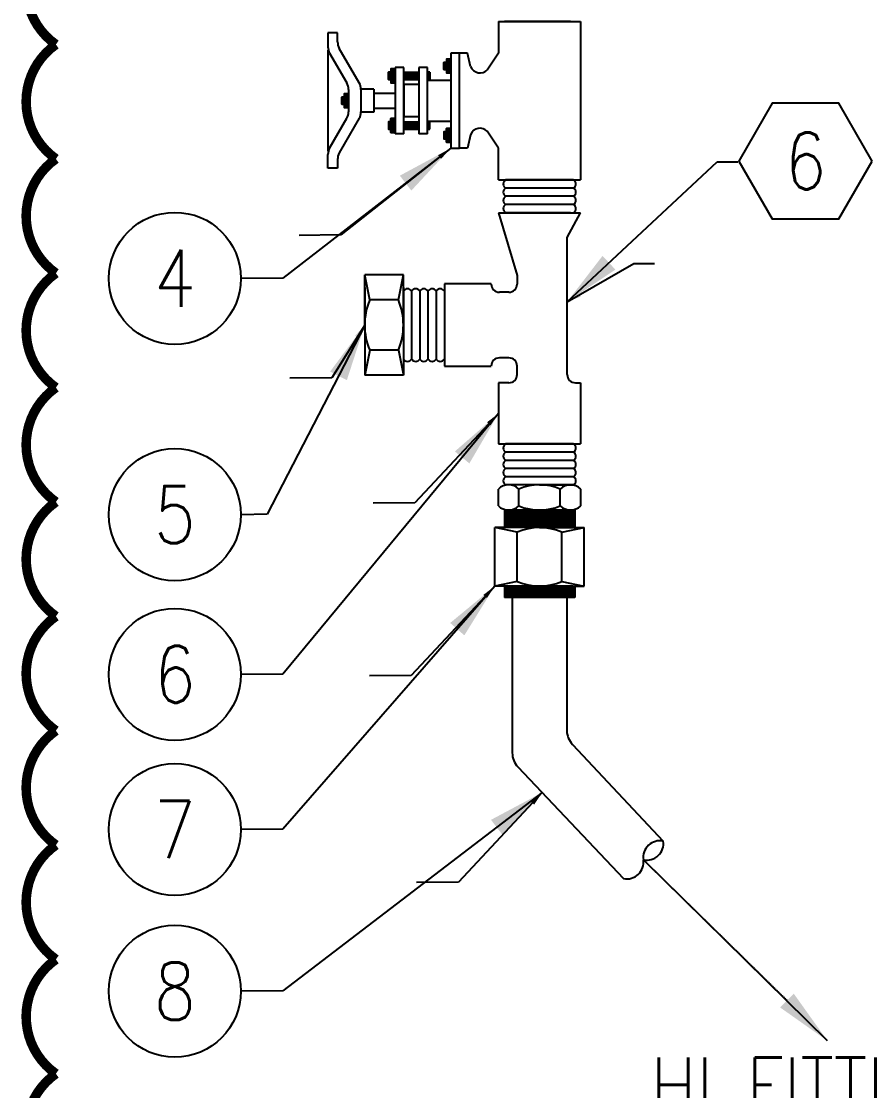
# Model space of a CAD drawing. Header units: inches. Extents: x 10198 to 13598, y 8611 to 9216.
# Drawn here: x 12424.3 to 12513.8, y 8807.9 to 8920.1 of the extents above; entities that cross this region are included whole.
import ezdxf
from ezdxf.enums import TextEntityAlignment as Align

# ---------------------------------------------------------------- set-up
doc = ezdxf.new("R2010")
doc.units = ezdxf.units.IN
doc.header["$LTSCALE"] = 0.1
doc.header["$MEASUREMENT"] = 0
doc.linetypes.add('CENTER2', pattern=[1.125, 0.75, -0.125, 0.125, -0.125])
doc.layers.get('0').update_dxf_attribs({"lineweight": 18})
doc.layers.add('AMMENDMENT NO. 1', color=200, linetype='Continuous', lineweight=18)
for name, color, linetype in [('DT-LTSO', 52, 'Continuous'), ('E-POWR-IDEN', 71, 'Continuous'), ('E-POWR-IDEN @ 12', 71, 'Continuous'), ('E-POWR-IDEN @ 48', 71, 'Continuous')]:
    doc.layers.add(name, color=color, linetype=linetype)
doc.styles.add('Note', font='romans.shx', dxfattribs={"width": 0.75})
doc.styles.add('RomanS', font='romans.shx', dxfattribs={"width": 0.85})
doc.dimstyles.new('FH_Arrow_Leader', dxfattribs={"dimscale": 96, "dimtxt": 0.09375, "dimasz": 0.125, "dimexe": 0.0625, "dimexo": 0.0625, "dimgap": 0.09, "dimtad": 0, "dimtih": 1, "dimtoh": 1, "dimdec": 4, "dimzin": 0, "dimdsep": 46, "dimlunit": 4, "dimtxsty": 'RomanS', "dimcen": 0.09, "dimadec": 0, "dimazin": 0, "dimtfac": 1, "dimtdec": 4, "dimtofl": 0, "dimtmove": 0, "dimatfit": 3, "dimfxl": 1, "dimtolj": 1, "dimtzin": 0, "dimarcsym": 0})
pattern_1 = [(45, (26570.41651, 9438.08902), (-0.0942861661, 0.0942861661), [])]
pattern_2 = [(45, (23894.23531, 9338.27597), (-0.0764055715, 0.0764055715), [])]
pattern_3 = [(45, (23899.13114, 9340.88683), (-0.0764055715, 0.0764055715), [])]
pattern_4 = [(315, (23899.13114, 8482.6428), (-0.0764055715, -0.0764055715), [])]
pattern_5 = [(45, (23904.96726, 9341.90999), (-0.0764055715, 0.0764055715), [])]
pattern_6 = [(315, (23904.96726, 8481.61964), (-0.0764055715, -0.0764055715), [])]

# ---------------------------------------------------------------- blocks, each defined once
blk = doc.blocks.new('Anno_Circle')
at = {"color": 0, "linetype": 'ByBlock', "lineweight": -2}
blk.add_circle((0, 0), 1.155, dxfattribs=at)
at = {"color": 0, "linetype": 'ByBlock', "lineweight": -2, "style": 'Note', "width": 0.85}
blk.add_attdef('ID', text='', height=1, dxfattribs=at).set_placement((0, 0), align=Align.MIDDLE)
blk = doc.blocks.new('Anno_Hexagon')
at = {"color": 0, "linetype": 'ByBlock', "lineweight": -2}
blk.add_lwpolyline([(1.167, 0), (0.583, 1.01), (-0.583, 1.01), (-1.167, 0), (-0.583, -1.01), (0.583, -1.01)], close=True, dxfattribs=at)
at = {"color": 0, "linetype": 'ByBlock', "lineweight": -2, "style": 'Note', "width": 0.85}
blk.add_attdef('ID', text='', height=1, dxfattribs=at).set_placement((0, 0), align=Align.MIDDLE)
blk = doc.blocks.new('*U141')
at = {"layer": 'E-POWR-IDEN @ 12'}
blk.add_leader([(12481.59, 8890.66), (12488.57, 8894.68), (12490.75, 8894.68)], dimstyle='FH_Arrow_Leader', override={"dimscale": 12, "dimgap": 0.09, "dimtad": 0}, dxfattribs=at)
at = {"layer": 'E-POWR-IDEN @ 48'}
blk.add_leader([(12481.59, 8890.66), (12497.32, 8905.36), (12499.5, 8905.36)], dimstyle='FH_Arrow_Leader', override={"dimscale": 48, "dimgap": 0.09, "dimtad": 0}, dxfattribs=at)
blk = doc.blocks.new('*U148')
at = {"layer": 'E-POWR-IDEN @ 12'}
blk.add_leader([(12478.96, 8839.16), (12470.18, 8829.75), (12465.79, 8829.72)], dimstyle='FH_Arrow_Leader', override={"dimscale": 12, "dimgap": 0.09, "dimtad": 0}, dxfattribs=at)
at = {"layer": 'E-POWR-IDEN @ 48'}
blk.add_leader([(12478.96, 8839.16), (12451.74, 8818.35), (12447.35, 8818.32)], dimstyle='FH_Arrow_Leader', override={"dimscale": 48, "dimgap": 0.09, "dimtad": 0}, dxfattribs=at)
blk = doc.blocks.new('*U149')
at = {"layer": 'E-POWR-IDEN @ 12'}
blk.add_leader([(12474, 8860.83), (12465.22, 8851.43), (12460.83, 8851.4)], dimstyle='FH_Arrow_Leader', override={"dimscale": 12, "dimgap": 0.09, "dimtad": 0}, dxfattribs=at)
at = {"layer": 'E-POWR-IDEN @ 48'}
blk.add_leader([(12474, 8860.83), (12451.74, 8835.32), (12447.35, 8835.29)], dimstyle='FH_Arrow_Leader', override={"dimscale": 48, "dimgap": 0.09, "dimtad": 0}, dxfattribs=at)
blk = doc.blocks.new('*U150')
at = {"layer": 'E-POWR-IDEN @ 12'}
blk.add_leader([(12474.39, 8878.95), (12465.61, 8869.55), (12461.22, 8869.52)], dimstyle='FH_Arrow_Leader', override={"dimscale": 12, "dimgap": 0.09, "dimtad": 0}, dxfattribs=at)
at = {"layer": 'E-POWR-IDEN @ 48'}
blk.add_leader([(12474.39, 8878.95), (12451.74, 8851.59), (12447.35, 8851.56)], dimstyle='FH_Arrow_Leader', override={"dimscale": 48, "dimgap": 0.09, "dimtad": 0}, dxfattribs=at)
blk = doc.blocks.new('*U151')
at = {"layer": 'E-POWR-IDEN @ 12'}
blk.add_leader([(12460.34, 8888.22), (12456.88, 8882.68), (12452.49, 8882.64)], dimstyle='FH_Arrow_Leader', override={"dimscale": 12, "dimgap": 0.09, "dimtad": 0}, dxfattribs=at)
at = {"layer": 'E-POWR-IDEN @ 48'}
blk.add_leader([(12460.34, 8888.22), (12450.11, 8868.36), (12447.35, 8868.32)], dimstyle='FH_Arrow_Leader', override={"dimscale": 48, "dimgap": 0.09, "dimtad": 0}, dxfattribs=at)
blk = doc.blocks.new('*U152')
at = {"layer": 'E-POWR-IDEN @ 12'}
blk.add_leader([(12469.38, 8906.78), (12457.84, 8897.67), (12453.45, 8897.63)], dimstyle='FH_Arrow_Leader', override={"dimscale": 12, "dimgap": 0.09, "dimtad": 0}, dxfattribs=at)
at = {"layer": 'E-POWR-IDEN @ 48'}
blk.add_leader([(12469.38, 8906.78), (12451.74, 8893.15), (12447.35, 8893.11)], dimstyle='FH_Arrow_Leader', override={"dimscale": 48, "dimgap": 0.09, "dimtad": 0}, dxfattribs=at)

msp = doc.modelspace()

# ---------------------------------------------------------------- hatches: boundary and pattern name
at = {"layer": 'DT-LTSO'}
h = msp.add_hatch(dxfattribs=at)
h.set_pattern_fill('ANSI31', color=256, scale=0.86443, style=0)
h.set_pattern_definition(pattern_3)
h.paths.add_polyline_path([(12463.5408, 8915.10265), (12463.07371, 8915.10265), (12463.07371, 8913.6487), (12463.5408, 8913.6487)])
h = msp.add_hatch(dxfattribs=at)
h.set_pattern_fill('ANSI31', color=256, scale=0.86443, style=0)
h.set_pattern_definition(pattern_5)
h.paths.add_polyline_path([(12468.90983, 8915.77631), (12468.65822, 8915.77631), (12468.65822, 8915.02136), (12468.90983, 8915.02136)])
h = msp.add_hatch(dxfattribs=at)
h.set_pattern_fill('ANSI31', color=256, scale=0.86443, style=0)
h.set_pattern_definition(pattern_5)
h.paths.add_polyline_path([(12469.37693, 8916.12581), (12468.90983, 8916.12581), (12468.90983, 8914.67186), (12469.37693, 8914.67186)])
h = msp.add_hatch(dxfattribs=at)
h.set_pattern_fill('ANSI31', color=256, scale=0.86443, style=0)
h.set_pattern_definition(pattern_3)
h.paths.add_polyline_path([(12463.07371, 8914.75315), (12462.8221, 8914.75315), (12462.8221, 8913.9982), (12463.07371, 8913.9982)])
h = msp.add_hatch(dxfattribs=at)
h.set_pattern_fill('ANSI31', color=256, scale=1.066726, style=0)
h.set_pattern_definition(pattern_1)
h.paths.add_polyline_path([(12466.02133, 8914.75315), (12464.45453, 8914.75315), (12464.45453, 8913.9982), (12466.02133, 8913.9982)])
h = msp.add_hatch(dxfattribs=at)
h.set_pattern_fill('ANSI31', color=256, scale=0.86443, style=0)
h.set_pattern_definition([(45, (23903.2441, 9340.88683), (-0.0764055715, 0.0764055715), [])])
h.paths.add_polyline_path([(12467.18667, 8914.75315), (12466.93506, 8914.75315), (12466.93506, 8913.9982), (12467.18667, 8913.9982)])
h = msp.add_hatch(dxfattribs=at)
h.set_pattern_fill('ANSI31', color=256, scale=0.86443, style=0)
h.set_pattern_definition(pattern_2)
h.paths.add_polyline_path([(12458.17788, 8912.14229), (12457.92627, 8912.14229), (12457.92627, 8911.38734), (12458.17788, 8911.38734)])
h = msp.add_hatch(dxfattribs=at)
h.set_pattern_fill('ANSI31', color=256, scale=0.86443, style=0)
h.set_pattern_definition(pattern_2)
h.paths.add_polyline_path([(12458.64497, 8912.49179), (12458.17788, 8912.49179), (12458.17788, 8911.03784), (12458.64497, 8911.03784)])
h = msp.add_hatch(dxfattribs=at)
h.set_pattern_fill('ANSI31', color=256, scale=0.86443, style=0)
h.set_pattern_definition(pattern_4)
h.paths.add_polyline_path([(12463.07371, 8908.77648), (12462.8221, 8908.77648), (12462.8221, 8909.53143), (12463.07371, 8909.53143)])
h = msp.add_hatch(dxfattribs=at)
h.set_pattern_fill('ANSI31', color=256, scale=0.86443, style=0)
h.set_pattern_definition(pattern_4)
h.paths.add_polyline_path([(12463.5408, 8908.42698), (12463.07371, 8908.42698), (12463.07371, 8909.88093), (12463.5408, 8909.88093)])
h = msp.add_hatch(dxfattribs=at)
h.set_pattern_fill('ANSI31', color=256, scale=1.066726, style=0)
h.set_pattern_definition([(45, (26570.41651, 9432.8673), (-0.0942861661, 0.0942861661), [])])
h.paths.add_polyline_path([(12466.02133, 8909.53143), (12464.45453, 8909.53143), (12464.45453, 8908.77648), (12466.02133, 8908.77648)])
h = msp.add_hatch(dxfattribs=at)
h.set_pattern_fill('ANSI31', color=256, scale=0.86443, style=0)
h.set_pattern_definition([(315, (23903.2441, 8482.6428), (-0.0764055715, -0.0764055715), [])])
h.paths.add_polyline_path([(12467.18667, 8908.77648), (12466.93506, 8908.77648), (12466.93506, 8909.53143), (12467.18667, 8909.53143)])
h = msp.add_hatch(dxfattribs=at)
h.set_pattern_fill('ANSI31', color=256, scale=0.86443, style=0)
h.set_pattern_definition(pattern_6)
h.paths.add_polyline_path([(12468.90983, 8907.75332), (12468.65822, 8907.75332), (12468.65822, 8908.50827), (12468.90983, 8908.50827)])
h = msp.add_hatch(dxfattribs=at)
h.set_pattern_fill('ANSI31', color=256, scale=0.86443, style=0)
h.set_pattern_definition(pattern_6)
h.paths.add_polyline_path([(12469.37693, 8907.40382), (12468.90983, 8907.40382), (12468.90983, 8908.85777), (12469.37693, 8908.85777)])
h = msp.add_hatch(dxfattribs=at)
h.set_pattern_fill('ANSI31', color=256, scale=1.066726, style=0)
h.set_pattern_definition(pattern_1)
h.paths.add_polyline_path([(12482.37658, 8868.80861), (12478.69244, 8868.80861), (12475.13093, 8868.80861), (12475.0083, 8868.80861), (12475.0083, 8866.96165), (12478.69244, 8866.96165), (12482.37658, 8866.96165)])
h = msp.add_hatch(dxfattribs=at)
h.set_pattern_fill('ANSI31', color=256, scale=1.066726, style=0)
h.set_pattern_definition(pattern_1)
h.paths.add_polyline_path([(12482.37658, 8860.83243), (12478.69244, 8860.83243), (12475.0083, 8860.83243), (12475.0083, 8859.61264), (12482.37658, 8859.61264)])

# ---------------------------------------------------------------- linework, layer by layer
at = {"layer": 'AMMENDMENT NO. 1', "const_width": 1}
msp.add_lwpolyline([(12427.93886, 8797.65647, -0.52056705), (12427.93886, 8809.65647, -0.52056705), (12427.93886, 8821.65647, -0.52056705), (12427.93886, 8833.65647, -0.52056705), (12427.93886, 8845.65647, -0.52056705), (12427.93886, 8857.65647, -0.52056705), (12427.93886, 8869.65647, -0.52056705), (12427.93886, 8881.65647, -0.52056705), (12427.93886, 8893.65647, -0.52056705), (12427.93886, 8905.65647, -0.52056705), (12427.93886, 8917.65647, -0.52056705), (12427.93886, 8929.65647, -0.52056705)], format="xyb", dxfattribs=at)
at = {"layer": 'DT-LTSO'}
for p, q in [((12474.3914, 8920.08208), (12482.99348, 8920.08208)), ((12474.3914, 8920.08208), (12474.3914, 8916.74839)), ((12478.69244, 8920.08208), (12475.0083, 8920.08208)), ((12478.69244, 8920.08208), (12475.0083, 8920.08208)), ((12481.93721, 8920.08208), (12475.44767, 8920.08208)), ((12480.70986, 8920.08208), (12476.67502, 8920.08208)), ((12480.70986, 8920.08208), (12476.67502, 8920.08208)), ((12478.69244, 8920.08208), (12482.37658, 8920.08208)), ((12478.69244, 8920.08208), (12482.37658, 8920.08208)), ((12482.99348, 8920.08208), (12482.99348, 8903.44755)), ((12457.49323, 8918.86603), (12456.48126, 8918.86603)), ((12456.48126, 8918.86603), (12456.48126, 8917.41573)), ((12457.49323, 8917.92737), (12457.49323, 8918.86603)), ((12456.48126, 8917.05323), (12456.48126, 8906.4764)), ((12456.66251, 8916.7393), (12458.46372, 8913.61951)), ((12459.77109, 8913.61951), (12457.67448, 8917.25094)), ((12470.29065, 8916.74839), (12469.37693, 8916.74839)), ((12469.37693, 8916.74839), (12469.37693, 8906.78124)), ((12471.1289, 8916.74839), (12470.29065, 8916.74839)), ((12470.29065, 8906.78124), (12470.29065, 8916.74839)), ((12471.46047, 8915.33609), (12471.1289, 8916.74839)), ((12474.3914, 8916.74839), (12473.2051, 8914.9782)), ((12463.07371, 8915.10265), (12463.07371, 8913.6487)), ((12464.45453, 8915.2569), (12463.5408, 8915.2569)), ((12463.5408, 8915.2569), (12463.5408, 8908.27273)), ((12463.5408, 8915.2569), (12463.5408, 8913.00597)), ((12464.45453, 8908.27273), (12464.45453, 8915.2569)), ((12466.93506, 8915.2569), (12466.02133, 8915.2569)), ((12466.02133, 8915.2569), (12466.02133, 8908.27273)), ((12466.93506, 8908.27273), (12466.93506, 8915.2569)), ((12468.65822, 8915.02136), (12468.65822, 8915.77631)), ((12468.90983, 8916.12581), (12468.90983, 8914.67186)), ((12462.8221, 8913.9982), (12462.8221, 8914.75315)), ((12464.45453, 8914.75315), (12466.02133, 8914.75315)), ((12464.45453, 8913.9982), (12466.02133, 8913.9982)), ((12466.93506, 8913.9982), (12466.93506, 8914.75315)), ((12466.93506, 8913.91918), (12469.37693, 8913.91918)), ((12467.18667, 8914.75315), (12467.18667, 8913.9982)), ((12458.64497, 8912.94308), (12458.64497, 8910.58655)), ((12461.3154, 8912.97969), (12459.95234, 8912.97969)), ((12459.95234, 8912.94308), (12459.95234, 8910.58655)), ((12461.3154, 8912.97969), (12461.3154, 8910.54994)), ((12466.02133, 8913.4633), (12464.45453, 8913.4633)), ((12464.45453, 8913.4633), (12464.45453, 8910.06633)), ((12457.92627, 8911.38734), (12457.92627, 8912.14229)), ((12458.17788, 8912.49179), (12458.17788, 8911.03784)), ((12461.3154, 8912.54957), (12463.5408, 8912.54957)), ((12461.3154, 8910.54994), (12459.95234, 8910.54994)), ((12461.3154, 8910.98006), (12463.5408, 8910.98006)), ((12456.66251, 8906.79033), (12458.46372, 8909.91012)), ((12459.77109, 8909.91012), (12457.67448, 8906.27869)), ((12462.8221, 8909.53143), (12462.8221, 8908.77648)), ((12463.07371, 8908.42698), (12463.07371, 8909.88093)), ((12466.02133, 8910.06633), (12464.45453, 8910.06633)), ((12464.45453, 8909.53143), (12466.02133, 8909.53143)), ((12466.93506, 8909.61045), (12469.37693, 8909.61045)), ((12466.93506, 8909.53143), (12466.93506, 8908.77648)), ((12467.18667, 8908.77648), (12467.18667, 8909.53143)), ((12464.45453, 8908.77648), (12466.02133, 8908.77648)), ((12468.65822, 8908.50827), (12468.65822, 8907.75332)), ((12468.90983, 8907.40382), (12468.90983, 8908.85777)), ((12474.3914, 8906.78124), (12473.2051, 8908.55143)), ((12464.45453, 8908.27273), (12463.5408, 8908.27273)), ((12466.93506, 8908.27273), (12466.02133, 8908.27273)), ((12471.46047, 8908.19354), (12471.1289, 8906.78124)), ((12456.48126, 8904.6636), (12456.48126, 8906.1139)), ((12469.37693, 8906.78124), (12470.29065, 8906.78124)), ((12471.1289, 8906.78124), (12470.29065, 8906.78124)), ((12474.3914, 8903.44755), (12474.3914, 8906.78124)), ((12457.49323, 8905.60226), (12457.49323, 8904.6636)), ((12457.49323, 8904.6636), (12456.48126, 8904.6636)), ((12474.3914, 8903.44755), (12482.99348, 8903.44755)), ((12482.25395, 8903.44755), (12475.13093, 8903.44755)), ((12482.25395, 8903.44755), (12475.13093, 8903.44755)), ((12482.25395, 8903.44755), (12475.13093, 8903.44755)), ((12482.25395, 8902.58771), (12475.13093, 8902.58771)), ((12482.25395, 8902.58771), (12475.13093, 8902.58771)), ((12482.25395, 8902.58771), (12475.13093, 8902.58771)), ((12482.25395, 8901.72787), (12475.13093, 8901.72787)), ((12482.25395, 8901.72787), (12475.13093, 8901.72787)), ((12482.25395, 8901.72787), (12475.13093, 8901.72787)), ((12482.25395, 8900.86803), (12475.13093, 8900.86803)), ((12482.25395, 8900.86803), (12475.13093, 8900.86803)), ((12482.25395, 8900.86803), (12475.13093, 8900.86803)), ((12474.3914, 8900.00819), (12482.99348, 8900.00819)), ((12474.3914, 8900.00819), (12476.33623, 8893.40425)), ((12478.69244, 8900.00819), (12475.0083, 8900.00819)), ((12478.69244, 8900.00819), (12475.0083, 8900.00819)), ((12481.93721, 8900.00819), (12475.44767, 8900.00819)), ((12480.70986, 8900.00819), (12476.67502, 8900.00819)), ((12480.70986, 8900.00819), (12476.67502, 8900.00819)), ((12478.69244, 8900.00819), (12482.37658, 8900.00819)), ((12478.69244, 8900.00819), (12482.37658, 8900.00819)), ((12481.59438, 8897.39316), (12482.99348, 8900.00819)), ((12481.59438, 8883.91844), (12481.59438, 8897.39316)), ((12464.4018, 8893.47675), (12460.33952, 8893.47675)), ((12460.33952, 8888.21686), (12460.33952, 8893.47675)), ((12460.86551, 8890.8468), (12460.33952, 8893.47675)), ((12463.87581, 8890.8468), (12464.4018, 8893.47675)), ((12464.4018, 8888.21686), (12464.4018, 8893.47675)), ((12476.33623, 8893.40425), (12476.33623, 8892.51528)), ((12460.33952, 8892.16178), (12460.33952, 8884.27194)), ((12464.4018, 8888.21686), (12464.4018, 8892.19379)), ((12464.4018, 8892.16178), (12464.4018, 8884.27194)), ((12464.4018, 8891.77837), (12464.4018, 8884.65535)), ((12464.4018, 8891.77837), (12464.4018, 8884.65535)), ((12465.26164, 8891.77837), (12465.26164, 8884.65535)), ((12465.26164, 8891.77837), (12465.26164, 8884.65535)), ((12465.26164, 8891.77837), (12465.26164, 8884.65535)), ((12465.26164, 8891.77837), (12465.26164, 8884.65535)), ((12466.12149, 8891.77837), (12466.12149, 8884.65535)), ((12466.12149, 8891.77837), (12466.12149, 8884.65535)), ((12466.12149, 8891.77837), (12466.12149, 8884.65535)), ((12466.12149, 8891.77837), (12466.12149, 8884.65535)), ((12466.98133, 8891.77837), (12466.98133, 8884.65535)), ((12466.98133, 8891.77837), (12466.98133, 8884.65535)), ((12466.98133, 8891.77837), (12466.98133, 8884.65535)), ((12466.98133, 8891.77837), (12466.98133, 8884.65535)), ((12467.84117, 8891.77837), (12467.84117, 8884.65535)), ((12467.84117, 8891.77837), (12467.84117, 8884.65535)), ((12467.84117, 8891.77837), (12467.84117, 8884.65535)), ((12467.84117, 8891.77837), (12467.84117, 8884.65535)), ((12473.61896, 8892.53307), (12468.70101, 8892.53307)), ((12468.70101, 8892.53307), (12468.70101, 8883.90065)), ((12468.70101, 8891.77837), (12468.70101, 8884.65535)), ((12468.70101, 8891.77837), (12468.70101, 8884.65535)), ((12473.61896, 8892.51528), (12473.61896, 8892.53307)), ((12475.48285, 8891.66189), (12474.47234, 8891.66189)), ((12463.87581, 8890.8468), (12460.86551, 8890.8468)), ((12460.33952, 8888.21686), (12460.33952, 8882.95697)), ((12464.4018, 8888.21686), (12464.4018, 8882.95697)), ((12460.86551, 8885.58692), (12460.33952, 8882.95697)), ((12463.87581, 8885.58692), (12460.86551, 8885.58692)), ((12463.87581, 8885.58692), (12464.4018, 8882.95697)), ((12475.48285, 8884.77183), (12474.47234, 8884.77183)), ((12468.70101, 8883.90065), (12473.61896, 8883.90065)), ((12476.33623, 8883.01844), (12476.33623, 8883.91844)), ((12481.59438, 8883.01844), (12481.59438, 8883.91844)), ((12464.4018, 8882.95697), (12460.33952, 8882.95697)), ((12475.48285, 8882.16506), (12474.3914, 8882.16506)), ((12474.3914, 8882.16506), (12474.3914, 8875.74014)), ((12482.44776, 8882.16506), (12482.99348, 8882.16506)), ((12482.99348, 8882.16506), (12482.99348, 8875.74014)), ((12474.3914, 8875.74014), (12482.99348, 8875.74014)), ((12474.3914, 8875.74014), (12482.99348, 8875.74014)), ((12482.25395, 8875.74014), (12475.13093, 8875.74014)), ((12482.25395, 8875.74014), (12475.13093, 8875.74014)), ((12482.25395, 8875.74014), (12475.13093, 8875.74014)), ((12482.25395, 8874.8803), (12475.13093, 8874.8803)), ((12482.25395, 8874.8803), (12475.13093, 8874.8803)), ((12482.25395, 8874.8803), (12475.13093, 8874.8803)), ((12482.25395, 8874.02046), (12475.13093, 8874.02046)), ((12482.25395, 8874.02046), (12475.13093, 8874.02046)), ((12482.25395, 8874.02046), (12475.13093, 8874.02046)), ((12482.25395, 8873.16062), (12475.13093, 8873.16062)), ((12482.25395, 8873.16062), (12475.13093, 8873.16062)), ((12482.25395, 8873.16062), (12475.13093, 8873.16062)), ((12478.69244, 8871.44093), (12475.0083, 8871.44093)), ((12478.69244, 8871.44093), (12475.0083, 8871.44093)), ((12482.25395, 8872.30078), (12475.13093, 8872.30078)), ((12482.25395, 8872.30078), (12475.13093, 8872.30078)), ((12482.25395, 8872.30078), (12475.13093, 8872.30078)), ((12482.25395, 8871.44093), (12475.13093, 8871.44093)), ((12481.93721, 8872.30078), (12475.44767, 8872.30078)), ((12481.93721, 8871.44093), (12475.44767, 8871.44093)), ((12480.70986, 8872.30078), (12476.67502, 8872.30078)), ((12480.70986, 8872.30078), (12476.67502, 8872.30078)), ((12480.70986, 8871.44093), (12476.67502, 8871.44093)), ((12480.70986, 8871.44093), (12476.67502, 8871.44093)), ((12480.70986, 8871.44093), (12476.67502, 8871.44093)), ((12480.70986, 8871.44093), (12476.67502, 8871.44093)), ((12478.69244, 8871.44093), (12482.37658, 8871.44093)), ((12478.69244, 8871.44093), (12482.37658, 8871.44093)), ((12474.36608, 8869.24125), (12474.36608, 8871.0083)), ((12476.52926, 8869.24125), (12476.52926, 8871.0083)), ((12480.85562, 8869.24125), (12480.85562, 8871.0083)), ((12483.0188, 8869.24125), (12483.0188, 8871.0083)), ((12478.69244, 8868.80861), (12475.0083, 8868.80861)), ((12475.0083, 8868.80861), (12475.0083, 8866.96165)), ((12482.25395, 8868.80861), (12475.13093, 8868.80861)), ((12481.93721, 8868.80861), (12475.44767, 8868.80861)), ((12478.69244, 8868.80861), (12482.37658, 8868.80861)), ((12482.37658, 8868.80861), (12482.37658, 8866.96165)), ((12474.00235, 8860.83243), (12474.00235, 8866.96165)), ((12478.69244, 8866.96165), (12474.00235, 8866.96165)), ((12476.3474, 8866.49265), (12474.00235, 8866.96165)), ((12482.21, 8866.96165), (12475.17488, 8866.96165)), ((12478.69244, 8866.96165), (12483.38253, 8866.96165)), ((12481.03748, 8866.49265), (12483.38253, 8866.96165)), ((12483.38253, 8860.83243), (12483.38253, 8866.96165)), ((12476.3474, 8861.30144), (12476.3474, 8866.49265)), ((12481.03748, 8861.30144), (12481.03748, 8866.49265)), ((12476.3474, 8861.30144), (12474.00235, 8860.83243)), ((12481.03748, 8861.30144), (12483.38253, 8860.83243)), ((12478.69244, 8860.83243), (12474.00235, 8860.83243)), ((12475.0083, 8860.83243), (12475.0083, 8859.61264)), ((12482.21, 8860.83243), (12475.17488, 8860.83243)), ((12481.86813, 8860.83243), (12475.51675, 8860.83243)), ((12481.86813, 8860.83243), (12475.51675, 8860.83243)), ((12478.69244, 8860.83243), (12482.23855, 8860.83243)), ((12478.69244, 8860.83243), (12483.38253, 8860.83243)), ((12482.37658, 8860.83243), (12482.37658, 8859.61264)), ((12482.37658, 8859.61264), (12475.0083, 8859.61264)), ((12475.82627, 8859.61264), (12475.82627, 8843.31644)), ((12481.55861, 8859.61264), (12481.55861, 8845.68191)), ((12482.13715, 8844.22114), (12491.6755, 8834.06806)), ((12476.41072, 8841.84939), (12487.49761, 8830.14313))]:
    msp.add_line(p, q, dxfattribs=at)
for points in [[(12463.5408, 8915.10265), (12463.07371, 8915.10265), (12463.07371, 8915.10265), (12463.5408, 8915.10265)], [(12468.90983, 8915.77631), (12468.65822, 8915.77631), (12468.65822, 8915.77631), (12468.90983, 8915.77631)], [(12469.37693, 8916.12581), (12468.90983, 8916.12581), (12468.90983, 8916.12581), (12469.37693, 8916.12581)], [(12463.07371, 8914.75315), (12462.8221, 8914.75315), (12462.8221, 8914.75315), (12463.07371, 8914.75315)], [(12463.07371, 8913.9982), (12462.8221, 8913.9982), (12462.8221, 8913.9982), (12463.07371, 8913.9982)], [(12467.18667, 8914.75315), (12466.93506, 8914.75315), (12466.93506, 8914.75315), (12467.18667, 8914.75315)], [(12467.18667, 8913.9982), (12466.93506, 8913.9982), (12466.93506, 8913.9982), (12467.18667, 8913.9982)], [(12468.90983, 8915.02136), (12468.65822, 8915.02136), (12468.65822, 8915.02136), (12468.90983, 8915.02136)], [(12469.37693, 8914.67186), (12468.90983, 8914.67186), (12468.90983, 8914.67186), (12469.37693, 8914.67186)], [(12463.5408, 8913.6487), (12463.07371, 8913.6487), (12463.07371, 8913.6487), (12463.5408, 8913.6487)], [(12458.17788, 8912.14229), (12457.92627, 8912.14229), (12457.92627, 8912.14229), (12458.17788, 8912.14229)], [(12458.64497, 8912.49179), (12458.17788, 8912.49179), (12458.17788, 8912.49179), (12458.64497, 8912.49179)], [(12458.17788, 8911.38734), (12457.92627, 8911.38734), (12457.92627, 8911.38734), (12458.17788, 8911.38734)], [(12458.64497, 8911.03784), (12458.17788, 8911.03784), (12458.17788, 8911.03784), (12458.64497, 8911.03784)], [(12463.07371, 8909.53143), (12462.8221, 8909.53143), (12462.8221, 8909.53143), (12463.07371, 8909.53143)], [(12463.5408, 8909.88093), (12463.07371, 8909.88093), (12463.07371, 8909.88093), (12463.5408, 8909.88093)], [(12467.18667, 8909.53143), (12466.93506, 8909.53143), (12466.93506, 8909.53143), (12467.18667, 8909.53143)], [(12463.07371, 8908.77648), (12462.8221, 8908.77648), (12462.8221, 8908.77648), (12463.07371, 8908.77648)], [(12463.5408, 8908.42698), (12463.07371, 8908.42698), (12463.07371, 8908.42698), (12463.5408, 8908.42698)], [(12467.18667, 8908.77648), (12466.93506, 8908.77648), (12466.93506, 8908.77648), (12467.18667, 8908.77648)], [(12468.90983, 8908.50827), (12468.65822, 8908.50827), (12468.65822, 8908.50827), (12468.90983, 8908.50827)], [(12469.37693, 8908.85777), (12468.90983, 8908.85777), (12468.90983, 8908.85777), (12469.37693, 8908.85777)], [(12468.90983, 8907.75332), (12468.65822, 8907.75332), (12468.65822, 8907.75332), (12468.90983, 8907.75332)], [(12469.37693, 8907.40382), (12468.90983, 8907.40382), (12468.90983, 8907.40382), (12469.37693, 8907.40382)]]:
    msp.add_lwpolyline(points, close=True, dxfattribs=at)
for centre, radius, start, end in [((12457.83413, 8917.41573), 1.35287, 180, 210), ((12458.8461, 8917.92737), 1.35287, 180, 210), ((12472.45081, 8915.73249), 1.06673, 201.814344, 314.9999998), ((12457.2921, 8912.94308), 1.35287, 0, 30), ((12458.59947, 8912.94308), 1.35287, 0, 30), ((12457.2921, 8910.58655), 1.35287, 330, 0), ((12458.59947, 8910.58655), 1.35287, 330, 0), ((12472.45081, 8907.79714), 1.06673, 45.0000002, 158.185656), ((12457.83413, 8906.1139), 1.35287, 150, 180), ((12458.8461, 8905.60226), 1.35287, 150, 180), ((12475.3866, 8903.01763), 0.5002, 120.7391892, 239.2608108), ((12481.99828, 8903.01763), 0.5002, 300.7391892, 59.2608108), ((12475.3866, 8902.15779), 0.5002, 120.7391892, 239.2608108), ((12475.3866, 8901.29795), 0.5002, 120.7391892, 239.2608108), ((12481.99828, 8902.15779), 0.5002, 300.7391892, 59.2608108), ((12481.99828, 8901.29795), 0.5002, 300.7391892, 59.2608108), ((12475.3866, 8900.43811), 0.5002, 120.7391892, 239.2608108), ((12481.99828, 8900.43811), 0.5002, 300.7391892, 59.2608108), ((12464.83172, 8891.5227), 0.5002, 30.7391892, 149.2608108), ((12465.69156, 8891.5227), 0.5002, 30.7391892, 149.2608108), ((12466.55141, 8891.5227), 0.5002, 30.7391892, 149.2608108), ((12467.41125, 8891.5227), 0.5002, 30.7391892, 149.2608108), ((12468.27109, 8891.5227), 0.5002, 30.7391892, 149.2608108), ((12474.47234, 8892.51528), 0.85338, 180, 270), ((12475.48285, 8892.51528), 0.85338, 270, 0), ((12467.17738, 8888.21686), 6.83786, 157.3801351, 202.6198649), ((12457.56395, 8888.21686), 6.83786, 337.3801351, 22.6198649), ((12474.47234, 8883.91844), 0.85338, 90, 180), ((12475.48285, 8883.91844), 0.85338, 0, 90), ((12464.83172, 8884.91102), 0.5002, 210.7391892, 329.2608108), ((12465.69156, 8884.91102), 0.5002, 210.7391892, 329.2608108), ((12466.55141, 8884.91102), 0.5002, 210.7391892, 329.2608108), ((12467.41125, 8884.91102), 0.5002, 210.7391892, 329.2608108), ((12468.27109, 8884.91102), 0.5002, 210.7391892, 329.2608108), ((12475.48285, 8883.01844), 0.85338, 270, 0), ((12482.44776, 8883.01844), 0.85338, 180, 270), ((12475.3866, 8875.31022), 0.5002, 120.7391892, 239.2608108), ((12475.3866, 8874.45038), 0.5002, 120.7391892, 239.2608108), ((12481.99828, 8875.31022), 0.5002, 300.7391892, 59.2608108), ((12481.99828, 8874.45038), 0.5002, 300.7391892, 59.2608108), ((12475.3866, 8873.59054), 0.5002, 120.7391892, 239.2608108), ((12481.99828, 8873.59054), 0.5002, 300.7391892, 59.2608108), ((12475.3866, 8872.7307), 0.5002, 120.7391892, 239.2608108), ((12481.99828, 8872.7307), 0.5002, 300.7391892, 59.2608108), ((12475.44767, 8869.87263), 1.56831, 46.3971811, 133.6028189), ((12475.3866, 8871.87085), 0.5002, 120.7391892, 239.2608108), ((12478.69244, 8865.81667), 5.62427, 67.380135, 112.619865), ((12481.93721, 8869.87263), 1.56831, 46.3971811, 133.6028189), ((12481.99828, 8871.87085), 0.5002, 300.7391892, 59.2608108), ((12475.44767, 8870.37691), 1.56831, 226.3971811, 313.6028189), ((12478.69244, 8874.43288), 5.62427, 247.380135, 292.619865), ((12481.93721, 8870.37691), 1.56831, 226.3971811, 313.6028189), ((12478.69244, 8860.86454), 6.09711, 67.380135, 112.619865), ((12478.69244, 8866.92954), 6.09711, 247.380135, 292.619865), ((12483.69206, 8845.68191), 2.13345, 180, 223.2118969), ((12477.95972, 8843.31644), 2.13345, 180, 223.4434533), ((12491.31636, 8832.35732), 1.74803, 78.1441552, 188.2796385), ((12489.94569, 8833.81634), 1.74803, 258.1441552, 8.2796385), ((12487.85674, 8831.85387), 1.74803, 258.1441552, 8.2796385)]:
    msp.add_arc(centre, radius, start, end, dxfattribs=at)
at = {"layer": 'E-POWR-IDEN', "linetype": 'CENTER2'}
msp.add_lwpolyline([(12504.66521, 8817.34878), (12489.58655, 8832.1056)], dxfattribs=at)
at = {"layer": 'E-POWR-IDEN'}
msp.add_solid([(12505.37236, 8818.05593), (12508.90809, 8813.1059), (12503.95806, 8816.64164)], dxfattribs=at)

# ---------------------------------------------------------------- block references
for name in ['*U152', '*U141', '*U151', '*U150', '*U149', '*U148']:
    msp.add_blockref(name, (0, 0), dxfattribs=at)
at = {"layer": 'E-POWR-IDEN @ 48', "xscale": 6, "yscale": 6, "zscale": 6}
for name, p, values in [('Anno_Hexagon', (12506.59811, 8905.4285), {'ID': '6'}), ('Anno_Circle', (12440.4211, 8893.11272), {'ID': '4'}), ('Anno_Circle', (12440.4211, 8868.32262), {'ID': '5'}), ('Anno_Circle', (12440.4211, 8851.56137), {'ID': '6'}), ('Anno_Circle', (12440.4211, 8835.2918), {'ID': '7'}), ('Anno_Circle', (12440.4211, 8818.32099), {'ID': '8'})]:
    msp.add_blockref(name, p, dxfattribs=at).add_auto_attribs(values)

# ---------------------------------------------------------------- texts
at = {"layer": 'E-POWR-IDEN @ 48', "insert": (12490.33588, 8811.36414), "char_height": 6, "width": 77.3543513, "attachment_point": 1, "style": 'RomanS'}
msp.add_mtext('HI FITTINGS AND TUBING NOT SHOWN FOR CLARITY', dxfattribs=at)

# ---------------------------------------------------------------- leaders
at = {"layer": 'E-POWR-IDEN @ 48'}
msp.add_leader([(12508.90809, 8813.1059), (12489.58655, 8832.1056)], dimstyle='FH_Arrow_Leader', override={"dimscale": 48, "dimgap": 0.09, "dimtad": 0}, dxfattribs=at)

doc.saveas('drawing.dxf')
